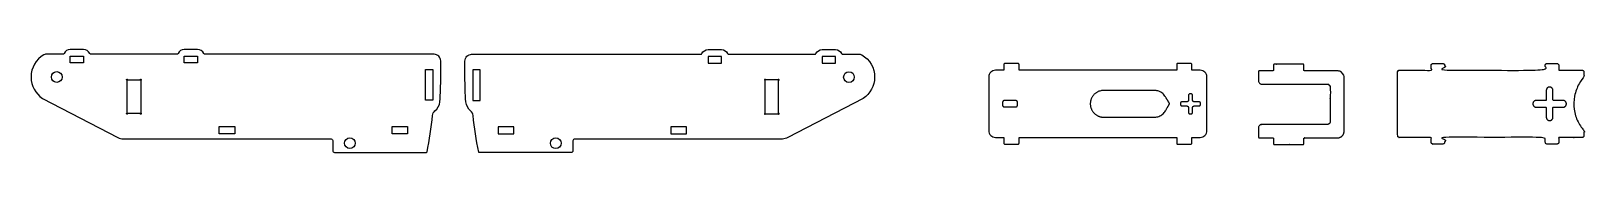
# Model space of a CAD drawing. Header units: millimetres. Extents: x 30 to 493, y 58 to 89.
import ezdxf

# ---------------------------------------------------------------- set-up
doc = ezdxf.new("R2010")
doc.units = ezdxf.units.MM

# ---------------------------------------------------------------- blocks, each defined once
blk = doc.blocks.new('CustomObjectsInViewport2_0')
at = {"color": 0}
blk.add_lwpolyline([(-10015.5, -10006.75), (-10015.5, -10008.5), (-10062.5, -10008.5), (-10062.5, -10006.75, 0.414214), (-10062.75, -10006.5), (-10066.75, -10006.5, 0.414214), (-10067, -10006.75), (-10067, -10008.5), (-10069.5, -10008.5, 0.414214), (-10071.5, -10010.5), (-10071.5, -10026.5, 0.414214), (-10069.5, -10028.5), (-10067, -10028.5), (-10067, -10030.25, 0.414214), (-10066.75, -10030.5), (-10062.75, -10030.5, 0.414214), (-10062.5, -10030.25), (-10062.5, -10028.5), (-10015.5, -10028.5), (-10015.5, -10030.25, 0.414214), (-10015.25, -10030.5), (-10011.25, -10030.5, 0.414214), (-10011, -10030.25), (-10011, -10028.5), (-10008.5, -10028.5, 0.414214), (-10006.5, -10026.5), (-10006.5, -10010.5, 0.414214), (-10008.5, -10008.5), (-10011, -10008.5), (-10011, -10006.75, 0.414214), (-10011.25, -10006.5), (-10015.25, -10006.5, 0.414214)], format="xyb", close=True, dxfattribs=at)
for points, weights, knots in [([(-10037.25, -10022.5), (-10041.25, -10022.5), (-10041.25, -10018.5), (-10041.25, -10014.5), (-10037.25, -10014.5), (-10029.75, -10014.5), (-10022.25, -10014.5), (-10020, -10014.5), (-10018.83, -10016.43), (-10018.29, -10017.32), (-10017.75, -10018.21), (-10017.6, -10018.46), (-10017.75, -10018.72), (-10018.27, -10019.62), (-10018.8, -10020.52), (-10019.96, -10022.5), (-10022.25, -10022.5), (-10029.75, -10022.5), (-10037.25, -10022.5)], [1, 0.707106781187, 1, 0.707106781187, 1, 1, 1, 0.87121462813, 1, 1, 1, 0.859288106328, 1, 1, 1, 0.8674457249, 1, 1, 1], [0, 0, 0, 1.570796, 1.570796, 3.141593, 3.141593, 4.141593, 4.141593, 5.167843, 5.167843, 6.167843, 6.167843, 7.241683, 7.241683, 8.241683, 8.241683, 9.283185, 9.283185, 10.283185, 10.283185, 10.283185]), ([(-10010.76, -10019.64), (-10010.76, -10020.33), (-10010.76, -10021.03), (-10010.76, -10021.53), (-10011.26, -10021.53), (-10011.38, -10021.53), (-10011.5, -10021.53), (-10012, -10021.53), (-10012, -10021.03), (-10012, -10020.33), (-10012, -10019.64), (-10012, -10019.14), (-10012.5, -10019.14), (-10013.21, -10019.14), (-10013.91, -10019.14), (-10014.41, -10019.14), (-10014.41, -10018.64), (-10014.41, -10018.53), (-10014.41, -10018.42), (-10014.41, -10017.92), (-10013.91, -10017.92), (-10013.21, -10017.92), (-10012.5, -10017.92), (-10012, -10017.92), (-10012, -10017.42), (-10012, -10016.73), (-10012, -10016.04), (-10012, -10015.54), (-10011.5, -10015.54), (-10011.38, -10015.54), (-10011.26, -10015.54), (-10010.76, -10015.54), (-10010.76, -10016.04), (-10010.76, -10016.73), (-10010.76, -10017.42), (-10010.76, -10017.92), (-10010.26, -10017.92), (-10009.56, -10017.92), (-10008.86, -10017.92), (-10008.36, -10017.92), (-10008.36, -10018.42), (-10008.36, -10018.53), (-10008.36, -10018.64), (-10008.36, -10019.14), (-10008.86, -10019.14), (-10009.56, -10019.14), (-10010.26, -10019.14), (-10010.76, -10019.14), (-10010.76, -10019.64)], [1, 1, 1, 0.707106781187, 1, 1, 1, 0.707106781187, 1, 1, 1, 0.707106781187, 1, 1, 1, 0.707106781187, 1, 1, 1, 0.707106781187, 1, 1, 1, 0.707106781187, 1, 1, 1, 0.707106781187, 1, 1, 1, 0.707106781187, 1, 1, 1, 0.707106781187, 1, 1, 1, 0.707106781187, 1, 1, 1, 0.707106781187, 1, 1, 1, 0.707106781187, 1], [0, 0, 0, 1, 1, 2.570796, 2.570796, 3.570796, 3.570796, 5.141593, 5.141593, 6.141593, 6.141593, 7.712389, 7.712389, 8.712389, 8.712389, 10.283185, 10.283185, 11.283185, 11.283185, 12.853982, 12.853982, 13.853982, 13.853982, 15.424778, 15.424778, 16.424778, 16.424778, 17.995574, 17.995574, 18.995574, 18.995574, 20.566371, 20.566371, 21.566371, 21.566371, 23.137167, 23.137167, 24.137167, 24.137167, 25.707963, 25.707963, 26.707963, 26.707963, 28.27876, 28.27876, 29.27876, 29.27876, 30.849556, 30.849556, 30.849556]), ([(-10067.39, -10018.91), (-10067.39, -10018.48), (-10067.39, -10018.05), (-10067.39, -10017.55), (-10066.89, -10017.55), (-10065.17, -10017.55), (-10063.44, -10017.55), (-10062.94, -10017.55), (-10062.94, -10018.05), (-10062.94, -10018.48), (-10062.94, -10018.91), (-10062.94, -10019.41), (-10063.44, -10019.41), (-10065.17, -10019.41), (-10066.89, -10019.41), (-10067.39, -10019.41), (-10067.39, -10018.91)], [1, 1, 1, 0.707106781187, 1, 1, 1, 0.707106781187, 1, 1, 1, 0.707106781187, 1, 1, 1, 0.707106781187, 1], [0, 0, 0, 1, 1, 2.570796, 2.570796, 3.570796, 3.570796, 5.141593, 5.141593, 6.141593, 6.141593, 7.712389, 7.712389, 8.712389, 8.712389, 10.283185, 10.283185, 10.283185])]:
    blk.add_rational_spline(points, weights, degree=2, knots=knots, dxfattribs=at)
blk = doc.blocks.new('CustomObjectsInViewport3_0')
at = {"color": 0}
for points, weights, knots in [([(-10052, -10030), (-10052, -10030.5), (-10051.5, -10030.5), (-10050, -10030.5), (-10048.5, -10030.5), (-10048, -10030.5), (-10048, -10030), (-10048, -10029.25), (-10048, -10028.5), (-10033, -10028.5), (-10018, -10028.5), (-10018, -10029.25), (-10018, -10030), (-10018, -10030.5), (-10017.5, -10030.5), (-10016, -10030.5), (-10014.5, -10030.5), (-10014, -10030.5), (-10014, -10030), (-10014, -10029.25), (-10014, -10028.5), (-10010.5, -10028.5), (-10007, -10028.5), (-10006.5, -10028.5), (-10006.5, -10028), (-10006.5, -10027.22), (-10006.5, -10026.44), (-10013.5, -10018.5), (-10006.5, -10010.56), (-10006.5, -10009.78), (-10006.5, -10009), (-10006.5, -10008.5), (-10007, -10008.5), (-10010.5, -10008.5), (-10014, -10008.5), (-10014, -10007.75), (-10014, -10007), (-10014, -10006.5), (-10014.5, -10006.5), (-10016, -10006.5), (-10017.5, -10006.5), (-10018, -10006.5), (-10018, -10007), (-10018, -10007.75), (-10018, -10008.5), (-10033, -10008.5), (-10048, -10008.5), (-10048, -10007.75), (-10048, -10007), (-10048, -10006.5), (-10048.5, -10006.5), (-10050, -10006.5), (-10051.5, -10006.5), (-10052, -10006.5), (-10052, -10007), (-10052, -10007.75), (-10052, -10008.5), (-10056.75, -10008.5), (-10061.5, -10008.5), (-10062, -10008.5), (-10062, -10009), (-10062, -10018.5), (-10062, -10028), (-10062, -10028.5), (-10061.5, -10028.5), (-10056.75, -10028.5), (-10052, -10028.5), (-10052, -10029.25), (-10052, -10030)], [1, 0.707106781187, 1, 1, 1, 0.707106781187, 1, 1, 1, 1, 1, 1, 1, 0.707106781187, 1, 1, 1, 0.707106781187, 1, 1, 1, 1, 1, 0.707106781187, 1, 1, 1, 0.75, 1, 1, 1, 0.707106781187, 1, 1, 1, 1, 1, 0.707106781187, 1, 1, 1, 0.707106781187, 1, 1, 1, 1, 1, 1, 1, 0.707106781187, 1, 1, 1, 0.707106781187, 1, 1, 1, 1, 1, 0.707106781187, 1, 1, 1, 0.707106781187, 1, 1, 1, 1, 1], [0, 0, 0, 1.570796, 1.570796, 2.570796, 2.570796, 4.141593, 4.141593, 5.141593, 5.141593, 6.141593, 6.141593, 7.141593, 7.141593, 8.712389, 8.712389, 9.712389, 9.712389, 11.283185, 11.283185, 12.283185, 12.283185, 13.283185, 13.283185, 14.853982, 14.853982, 15.853982, 15.853982, 17.29945, 17.29945, 18.29945, 18.29945, 19.870246, 19.870246, 20.870246, 20.870246, 21.870246, 21.870246, 23.441043, 23.441043, 24.441043, 24.441043, 26.011839, 26.011839, 27.011839, 27.011839, 28.011839, 28.011839, 29.011839, 29.011839, 30.582635, 30.582635, 31.582635, 31.582635, 33.153432, 33.153432, 34.153432, 34.153432, 35.153432, 35.153432, 36.724228, 36.724228, 37.724228, 37.724228, 39.295024, 39.295024, 40.295024, 40.295024, 41.295024, 41.295024, 41.295024]), ([(-10017.71, -10014.5), (-10017.71, -10013.5), (-10016.71, -10013.5), (-10015.71, -10013.5), (-10015.71, -10014.5), (-10015.71, -10016), (-10015.71, -10017.5), (-10014.21, -10017.5), (-10012.71, -10017.5), (-10011.71, -10017.5), (-10011.71, -10018.5), (-10011.71, -10019.5), (-10012.71, -10019.5), (-10014.21, -10019.5), (-10015.71, -10019.5), (-10015.71, -10021), (-10015.71, -10022.5), (-10015.71, -10023.5), (-10016.71, -10023.5), (-10017.71, -10023.5), (-10017.71, -10022.5), (-10017.71, -10021), (-10017.71, -10019.5), (-10019.21, -10019.5), (-10020.71, -10019.5), (-10021.71, -10019.5), (-10021.71, -10018.5), (-10021.71, -10017.5), (-10020.71, -10017.5), (-10019.21, -10017.5), (-10017.71, -10017.5), (-10017.71, -10016), (-10017.71, -10014.5)], [1, 0.707106781187, 1, 0.707106781187, 1, 1, 1, 1, 1, 0.707106781187, 1, 0.707106781187, 1, 1, 1, 1, 1, 0.707106781187, 1, 0.707106781187, 1, 1, 1, 1, 1, 0.707106781187, 1, 0.707106781187, 1, 1, 1, 1, 1], [0, 0, 0, 1.570796, 1.570796, 3.141593, 3.141593, 4.141593, 4.141593, 5.141593, 5.141593, 6.712389, 6.712389, 8.283185, 8.283185, 9.283185, 9.283185, 10.283185, 10.283185, 11.853982, 11.853982, 13.424778, 13.424778, 14.424778, 14.424778, 15.424778, 15.424778, 16.995574, 16.995574, 18.566371, 18.566371, 19.566371, 19.566371, 20.566371, 20.566371, 20.566371])]:
    blk.add_rational_spline(points, weights, degree=2, knots=knots, dxfattribs=at)
blk = doc.blocks.new('CustomObjectsInViewport6_0')
at = {"color": 0}
blk.add_rational_spline([(-10006.5, -10026.5), (-10006.5, -10028.5), (-10008.5, -10028.5), (-10013.37, -10028.5), (-10018.25, -10028.5), (-10018.5, -10028.5), (-10018.5, -10028.75), (-10018.5, -10029.5), (-10018.5, -10030.25), (-10018.5, -10030.5), (-10018.75, -10030.5), (-10023, -10030.5), (-10027.25, -10030.5), (-10027.5, -10030.5), (-10027.5, -10030.25), (-10027.5, -10029.5), (-10027.5, -10028.75), (-10027.5, -10028.5), (-10027.75, -10028.5), (-10029.75, -10028.5), (-10031.75, -10028.5), (-10032, -10028.5), (-10032, -10028.25), (-10032, -10026.88), (-10032, -10025.5), (-10032, -10024.5), (-10031, -10024.5), (-10021.3, -10024.5), (-10011.6, -10024.5), (-10010.6, -10024.5), (-10010.6, -10023.5), (-10010.6, -10018.5), (-10010.6, -10013.5), (-10010.6, -10012.5), (-10011.6, -10012.5), (-10021.3, -10012.5), (-10031, -10012.5), (-10032, -10012.5), (-10032, -10011.5), (-10032, -10010.13), (-10032, -10008.75), (-10032, -10008.5), (-10031.75, -10008.5), (-10029.75, -10008.5), (-10027.75, -10008.5), (-10027.5, -10008.5), (-10027.5, -10008.25), (-10027.5, -10007.5), (-10027.5, -10006.75), (-10027.5, -10006.5), (-10027.25, -10006.5), (-10023, -10006.5), (-10018.75, -10006.5), (-10018.5, -10006.5), (-10018.5, -10006.75), (-10018.5, -10007.5), (-10018.5, -10008.25), (-10018.5, -10008.5), (-10018.25, -10008.5), (-10013.37, -10008.5), (-10008.5, -10008.5), (-10006.5, -10008.5), (-10006.5, -10010.5), (-10006.5, -10018.5), (-10006.5, -10026.5)], [1, 0.707106781187, 1, 1, 1, 0.707106781187, 1, 1, 1, 0.707106781187, 1, 1, 1, 0.707106781187, 1, 1, 1, 0.707106781187, 1, 1, 1, 0.707106781187, 1, 1, 1, 0.707106781187, 1, 1, 1, 0.707106781187, 1, 1, 1, 0.707106781187, 1, 1, 1, 0.707106781187, 1, 1, 1, 0.707106781187, 1, 1, 1, 0.707106781187, 1, 1, 1, 0.707106781187, 1, 1, 1, 0.707106781187, 1, 1, 1, 0.707106781187, 1, 1, 1, 0.707106781187, 1, 1, 1], degree=2, knots=[0, 0, 0, 1.570796, 1.570796, 2.570796, 2.570796, 4.141593, 4.141593, 5.141593, 5.141593, 6.712389, 6.712389, 7.712389, 7.712389, 9.283185, 9.283185, 10.283185, 10.283185, 11.853982, 11.853982, 12.853982, 12.853982, 14.424778, 14.424778, 15.424778, 15.424778, 16.995574, 16.995574, 17.995574, 17.995574, 19.566371, 19.566371, 20.566371, 20.566371, 22.137167, 22.137167, 23.137167, 23.137167, 24.707963, 24.707963, 25.707963, 25.707963, 27.27876, 27.27876, 28.27876, 28.27876, 29.849556, 29.849556, 30.849556, 30.849556, 32.420352, 32.420352, 33.420352, 33.420352, 34.991149, 34.991149, 35.991149, 35.991149, 37.561945, 37.561945, 38.561945, 38.561945, 40.132741, 40.132741, 41.132741, 41.132741, 41.132741], dxfattribs=at)

msp = doc.modelspace()

# ---------------------------------------------------------------- linework, layer by layer
at = {"color": 244, "true_color": 0x991b1e}
for points in [[(29.88, 80.35, 0.248049), (33.29, 74.07), (55.71, 62.41, 0.094323), (57.33, 61.97), (119.28, 61.97, -0.414214), (119.78, 61.47), (119.78, 58.47, 0.414214), (120.28, 57.97), (122.28, 57.97), (147.73, 57.97, 0.356751), (147.88, 58.09, 0.024505), (149.54, 68.99, -0.195334), (150.25, 70.32, 0.189209), (151.73, 73.04, 0.016186), (151.97, 80.47), (151.97, 85.22, 0.414214), (149.97, 87.22), (81.71, 87.22, -0.293253), (81.35, 87.45, 0.293253), (79.53, 88.62), (75.53, 88.62, 0.293253), (73.71, 87.45, -0.293253), (73.35, 87.22), (47.71, 87.22, -0.293253), (47.35, 87.45, 0.293253), (45.53, 88.62), (41.53, 88.62, 0.293253), (39.71, 87.45, -0.293253), (39.35, 87.22), (34.2, 87.22, 0.132002), (33.7, 87.08, 0.268935), (29.88, 80.43, -0.002526)], [(281.28, 80.32, -0.248049), (277.87, 74.04), (255.45, 62.38, -0.094323), (253.83, 61.94), (191.88, 61.94, 0.414214), (191.38, 61.44), (191.38, 58.44, -0.414214), (190.88, 57.94), (188.88, 57.94), (163.43, 57.94, -0.356751), (163.28, 58.06, -0.024505), (161.62, 68.96, 0.195334), (160.92, 70.29, -0.189209), (159.43, 73.01, -0.016186), (159.19, 80.44), (159.19, 85.19, -0.414214), (161.19, 87.19), (229.45, 87.19, 0.293253), (229.81, 87.42, -0.293253), (231.63, 88.59), (235.63, 88.59, -0.293253), (237.45, 87.42, 0.293253), (237.81, 87.19), (263.45, 87.19, 0.293253), (263.81, 87.42, -0.293253), (265.63, 88.59), (269.63, 88.59, -0.293253), (271.45, 87.42, 0.293253), (271.81, 87.19), (276.96, 87.19, -0.132002), (277.46, 87.05, -0.268935), (281.28, 80.4, 0.002526)], [(45.53, 86.57), (45.53, 84.67, -0.414214), (45.48, 84.62), (41.58, 84.62, -0.414214), (41.53, 84.67), (41.53, 86.57, -0.414214), (41.58, 86.62), (45.48, 86.62, -0.414214)], [(79.53, 86.57), (79.53, 84.67, -0.414214), (79.48, 84.62), (75.58, 84.62, -0.414214), (75.53, 84.67), (75.53, 86.57, -0.414214), (75.58, 86.62), (79.48, 86.62, -0.414214)], [(231.63, 86.54), (231.63, 84.64, 0.414214), (231.68, 84.59), (235.58, 84.59, 0.414214), (235.63, 84.64), (235.63, 86.54, 0.414214), (235.58, 86.59), (231.68, 86.59, 0.414214)], [(265.63, 86.54), (265.63, 84.64, 0.414214), (265.68, 84.59), (269.58, 84.59, 0.414214), (269.63, 84.64), (269.63, 86.54, 0.414214), (269.58, 86.59), (265.68, 86.59, 0.414214)], [(58.64, 69.53, -2.414214), (58.49, 69.68), (58.49, 79.46, -2.414214), (58.64, 79.61), (62.42, 79.61, -2.414214), (62.57, 79.46), (62.57, 69.64, -2.923988), (62.42, 69.53)], [(147.45, 73.54), (147.45, 82.59, -0.414214), (147.5, 82.64), (149.55, 82.64, -0.414214), (149.6, 82.59), (149.6, 73.54, -0.414214), (149.55, 73.49), (147.5, 73.49, -0.414214)], [(163.71, 73.51), (163.71, 82.56, 0.414214), (163.66, 82.61), (161.61, 82.61, 0.414214), (161.56, 82.56), (161.56, 73.51, 0.414214), (161.61, 73.46), (163.66, 73.46, 0.414214)], [(252.52, 69.5, 2.414214), (252.67, 69.65), (252.67, 79.43, 2.414214), (252.52, 79.58), (248.75, 79.58, 2.414214), (248.6, 79.43), (248.6, 69.61, 2.923988), (248.74, 69.5)], [(137.5, 65.64), (142.05, 65.64, -0.414214), (142.1, 65.59), (142.1, 63.54, -0.414214), (142.05, 63.49), (137.5, 63.49, -0.414214), (137.45, 63.54), (137.45, 65.59, -0.414214)], [(173.66, 65.61), (169.11, 65.61, 0.414214), (169.06, 65.56), (169.06, 63.51, 0.414214), (169.11, 63.46), (173.66, 63.46, 0.414214), (173.71, 63.51), (173.71, 65.56, 0.414214)]]:
    msp.add_lwpolyline(points, format="xyb", close=True, dxfattribs=at)
for points in [[(85.95, 65.63), (90.6, 65.64), (90.6, 63.49), (85.95, 63.49)], [(225.21, 65.6), (220.56, 65.61), (220.56, 63.46), (225.21, 63.46)]]:
    msp.add_lwpolyline(points, close=True, dxfattribs=at)
for centre in [(37.53, 80.43), (273.63, 80.4), (124.9, 60.72), (186.26, 60.69)]:
    msp.add_circle(centre, 1.6, dxfattribs=at)

# ---------------------------------------------------------------- block references
for name, p in [('CustomObjectsInViewport2_0', (10386.81, 10090.94)), ('CustomObjectsInViewport6_0', (10427.69, 10090.77)), ('CustomObjectsInViewport3_0', (10499.16, 10090.94))]:
    msp.add_blockref(name, p, dxfattribs=at)

doc.saveas('drawing.dxf')
